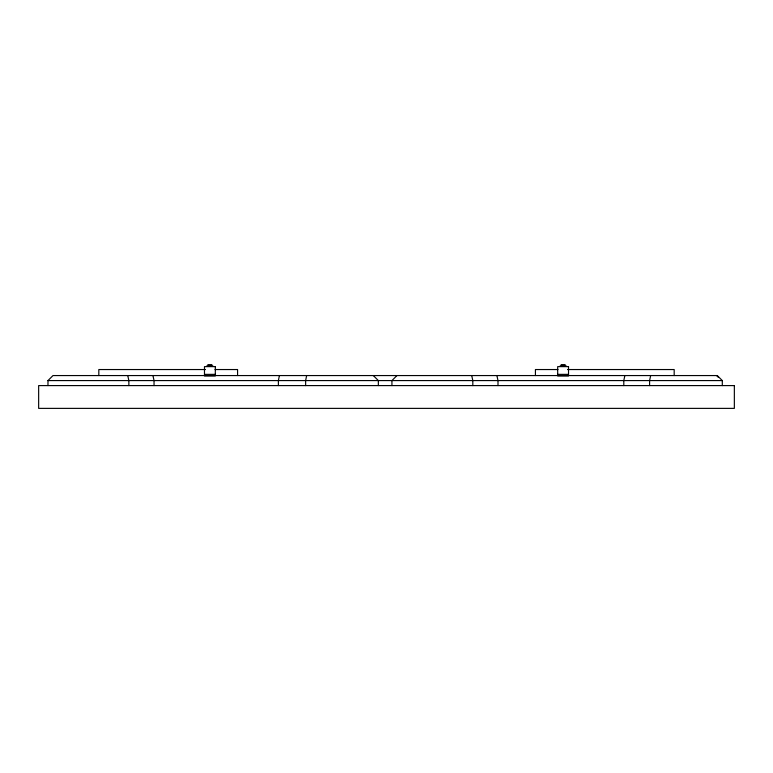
<?xml version="1.0" encoding="UTF-8"?>
<svg xmlns="http://www.w3.org/2000/svg" width="773" height="773" viewBox="0 0 773 773"><rect width="100%" height="100%" fill="white"/><g stroke="black" fill="none" stroke-linecap="round" stroke-linejoin="round"><path stroke-width="1.16" d="M279.411 375.562L278.386 380.577L278.386 385.592M306.649 375.562L305.635 380.577L305.635 385.592M624.874 375.562L623.801 380.577L623.801 385.592M650.663 375.562L649.591 380.577L649.591 385.592M47.974 385.592L47.974 380.577L52.989 375.562L717.296 375.562L722.301 380.577L722.301 385.592M396.945 375.562L391.93 380.577L391.93 385.592M207.869 364.624L211.879 364.624M561.121 364.624L565.131 364.624M206.951 365.716L212.788 365.716M560.212 365.716L566.049 365.716M205.483 369.542L98.818 369.542L98.818 375.562M215.02 369.542L237.572 369.542L237.572 375.562M557.98 369.542L535.428 369.542L535.428 375.562M567.517 369.542L674.182 369.542L674.182 375.562M204.478 374.364L215.309 374.364M557.691 374.364L568.522 374.364M47.974 380.577L722.301 380.577M716.571 375.562L718.243 377.234M373.33 375.562L378.345 380.577L378.345 385.592M496.894 375.562L497.996 380.577L497.996 385.592M471.723 375.562L472.815 380.577L472.815 385.592M152.938 375.562L154.04 380.577L154.04 385.592M127.767 375.562L128.859 380.577L128.859 385.592M215.309 366.624L204.478 366.624L204.478 375.929L215.309 375.929L215.309 366.624M568.522 366.624L557.691 366.624L557.691 375.929L568.522 375.929L568.522 366.624M734.35 385.592L38.65 385.592L38.65 408.376L734.35 408.376L734.35 385.592"/></g></svg>
